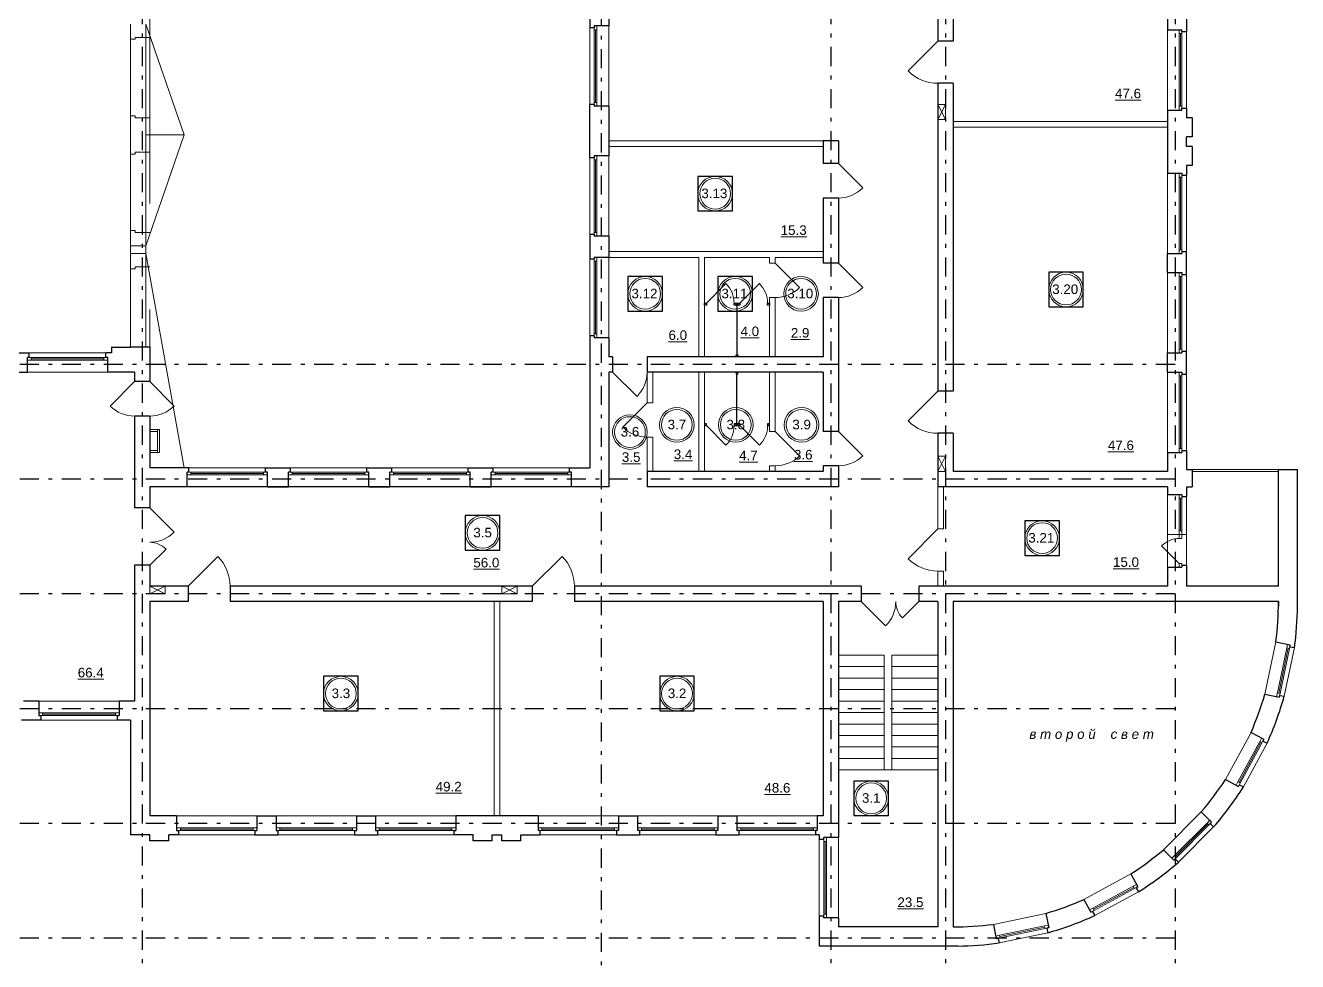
# Model space of a CAD drawing. Header units: metres. Extents: x -5 to 574, y -5 to 79.
# Drawn here: x 208.84 to 242.09, y 10.92 to 35.39 of the extents above; entities that cross this region are included whole.
import ezdxf
from ezdxf.enums import TextEntityAlignment as Align

# ---------------------------------------------------------------- set-up
doc = ezdxf.new("R2010")
doc.units = ezdxf.units.M
doc.header["$MEASUREMENT"] = 0
doc.linetypes.add('( Dashdot )', pattern=[1.001, 0.5, -0.25, 0.001, -0.25])
doc.linetypes.add('DGN Style 3', pattern=[9.681301, 6.915215, -2.766086])
doc.layers.add('YOLO_TABLE', color=1, linetype='Continuous')
doc.styles.add('Style-Arial', font='arial.ttf')
doc.styles.add('Style-Arial IF', font='ariali.ttf')

msp = doc.modelspace()

# ---------------------------------------------------------------- linework, layer by layer
at = {"color": 1, "linetype": '( Dashdot )'}
for p, q in [((211.89089163, 53.52774686), (211.89089163, 5.51586884)), ((223.89089163, 53.47108186), (223.89089163, 5.51586884)), ((229.89089163, 53.52774686), (229.89089163, 5.51586884)), ((232.89089163, 53.52774686), (232.89089163, 5.51586884)), ((238.89089163, 53.52774686), (238.89089163, 5.51586884)), ((238.89089163, 26.52774686), (199.74895633, 26.52774686)), ((238.89089163, 23.52774686), (199.74895633, 23.52774686)), ((238.89089163, 20.52774686), (199.74895633, 20.52774686)), ((238.89089163, 17.52774686), (199.74895633, 17.52774686)), ((238.89089163, 14.52774686), (199.74895633, 14.52774686)), ((238.89089163, 11.52774686), (199.74895633, 11.52774686))]:
    msp.add_line(p, q, dxfattribs=at)
at = {"color": 7, "linetype": 'DGN Style 3', "lineweight": 0}
for p, q in [((212.09089163, 47.32774686), (212.09089163, 26.97774686)), ((211.71089163, 35.02774686), (211.59089163, 35.02774686)), ((212.09089163, 35.07774686), (211.71089163, 35.07774686)), ((211.71089163, 35.07774686), (211.71089163, 35.02774686)), ((211.71089163, 33.02774686), (211.59089163, 33.02774686)), ((211.71089163, 33.02774686), (211.71089163, 32.97774686)), ((212.09089163, 32.97774686), (211.71089163, 32.97774686)), ((211.71089163, 32.02774686), (211.59089163, 32.02774686)), ((212.09089163, 32.07774686), (211.71089163, 32.07774686)), ((211.71089163, 32.07774686), (211.71089163, 32.02774686)), ((211.71089163, 30.02774686), (211.59089163, 30.02774686)), ((211.71089163, 30.02774686), (211.71089163, 29.97774686)), ((212.09089163, 29.97774686), (211.71089163, 29.97774686)), ((211.59089163, 29.42774686), (211.59089163, 29.62774686)), ((211.99089163, 29.42774686), (211.99089163, 29.62774686)), ((211.71089163, 29.02774686), (211.59089163, 29.02774686)), ((212.09089163, 29.07774686), (211.71089163, 29.07774686)), ((211.71089163, 29.07774686), (211.71089163, 29.02774686))]:
    msp.add_line(p, q, dxfattribs=at)
at = {"color": 7, "linetype": 'Continuous', "lineweight": 30}
for p, q in [((232.69089163, 42.82774686), (232.69089163, 34.97774686)), ((233.09089163, 42.82774686), (233.09089163, 34.97774686)), ((223.59089163, 35.97774686), (223.59089163, 35.32774686)), ((224.09089163, 35.92774686), (224.09089163, 35.37774686)), ((238.69089163, 35.77774686), (238.69089163, 35.27774686)), ((239.19089163, 35.82774686), (239.19089163, 35.22774686)), ((223.71089163, 35.32774686), (223.59089163, 35.32774686)), ((224.09089163, 35.37774686), (223.71089163, 35.37774686)), ((223.71089163, 35.37774686), (223.71089163, 35.32774686)), ((238.69089163, 35.27774686), (239.07089163, 35.27774686)), ((239.07089163, 35.22774686), (239.07089163, 35.27774686)), ((233.09089163, 34.97774686), (232.69089163, 34.97774686)), ((239.07089163, 35.22774686), (239.19089163, 35.22774686)), ((232.69089163, 33.87774686), (232.69089163, 25.82774686)), ((233.09089163, 33.87774686), (232.69089163, 33.87774686)), ((233.09089163, 33.87774686), (233.09089163, 25.82774686)), ((223.71089163, 33.32774686), (223.59089163, 33.32774686)), ((223.59089163, 31.92774686), (223.59089163, 33.32774686)), ((223.71089163, 33.32774686), (223.71089163, 33.27774686)), ((224.09089163, 33.27774686), (223.71089163, 33.27774686)), ((224.09089163, 33.27774686), (224.09089163, 31.97774686)), ((238.69089163, 33.17774686), (239.07089163, 33.17774686)), ((238.69089163, 33.17774686), (238.69089163, 31.52774686)), ((239.07089163, 33.22774686), (239.19089163, 33.22774686)), ((239.07089163, 33.17774686), (239.07089163, 33.22774686)), ((239.19089163, 33.22774686), (239.19089163, 32.97774686)), ((239.34089163, 32.97774686), (239.19089163, 32.97774686)), ((239.34089163, 32.97774686), (239.34089163, 32.47774686)), ((230.09089163, 32.37774686), (229.69089163, 32.37774686)), ((229.69089163, 32.37774686), (229.69089163, 31.77774686)), ((230.09089163, 32.37774686), (230.09089163, 31.77774686)), ((239.34089163, 32.47774686), (239.19089163, 32.47774686)), ((239.19089163, 32.22774686), (239.19089163, 32.47774686)), ((223.71089163, 31.92774686), (223.59089163, 31.92774686)), ((224.09089163, 31.97774686), (223.71089163, 31.97774686)), ((223.71089163, 31.97774686), (223.71089163, 31.92774686)), ((239.34089163, 32.22774686), (239.19089163, 32.22774686)), ((239.34089163, 32.22774686), (239.34089163, 31.72774686)), ((230.09089163, 31.77774686), (229.69089163, 31.77774686)), ((239.34089163, 31.72774686), (239.19089163, 31.72774686)), ((239.19089163, 31.72774686), (239.19089163, 31.47774686)), ((238.69089163, 31.52774686), (239.07089163, 31.52774686)), ((239.07089163, 31.52774686), (239.07089163, 31.47774686)), ((239.07089163, 31.47774686), (239.19089163, 31.47774686)), ((230.09089163, 30.87774686), (229.69089163, 30.87774686)), ((229.69089163, 30.87774686), (229.69089163, 29.17774686)), ((230.09089163, 30.87774686), (230.09089163, 29.17774686)), ((223.71089163, 29.92774686), (223.59089163, 29.92774686)), ((223.59089163, 29.92774686), (223.59089163, 29.27774686)), ((223.71089163, 29.92774686), (223.71089163, 29.87774686)), ((224.09089163, 29.87774686), (223.71089163, 29.87774686)), ((224.09089163, 29.87774686), (224.09089163, 29.32774686)), ((223.71089163, 29.27774686), (223.59089163, 29.27774686)), ((224.09089163, 29.32774686), (223.71089163, 29.32774686)), ((223.71089163, 29.32774686), (223.71089163, 29.27774686)), ((238.69089163, 29.42774686), (239.07089163, 29.42774686)), ((238.69089163, 28.92774686), (238.69089163, 29.42774686)), ((239.07089163, 29.47774686), (239.19089163, 29.47774686)), ((239.07089163, 29.47774686), (239.07089163, 29.42774686)), ((239.19089163, 28.87774686), (239.19089163, 29.47774686)), ((230.09089163, 29.17774686), (229.69089163, 29.17774686)), ((238.69089163, 28.92774686), (239.07089163, 28.92774686)), ((239.07089163, 28.92774686), (239.07089163, 28.87774686)), ((239.07089163, 28.87774686), (239.19089163, 28.87774686)), ((230.09089163, 28.27774686), (229.69089163, 28.27774686)), ((229.69089163, 28.27774686), (229.69089163, 26.72774686)), ((230.09089163, 28.27774686), (230.09089163, 24.77774686)), ((223.59089163, 27.27774686), (223.59089163, 23.82774686)), ((223.71089163, 27.27774686), (223.59089163, 27.27774686)), ((223.71089163, 27.27774686), (223.71089163, 27.22774686)), ((211.09089163, 26.97774686), (211.59089163, 26.97774686)), ((211.09089163, 26.97774686), (211.09089163, 26.82774686)), ((212.09089163, 26.97774686), (211.59089163, 26.97774686)), ((212.09089163, 26.97774686), (212.09089163, 26.07774686)), ((224.09089163, 27.22774686), (223.71089163, 27.22774686)), ((224.09089163, 27.22774686), (224.09089163, 26.72774686)), ((208.29089163, 26.82774686), (208.94089163, 26.82774686)), ((208.89089163, 26.32774686), (208.89089163, 26.70774686)), ((208.94089163, 26.70774686), (208.89089163, 26.70774686)), ((208.94089163, 26.70774686), (208.94089163, 26.82774686)), ((211.09089163, 26.82774686), (210.94089163, 26.82774686)), ((210.94089163, 26.70774686), (210.94089163, 26.82774686)), ((210.99089163, 26.70774686), (210.94089163, 26.70774686)), ((210.99089163, 26.32774686), (210.99089163, 26.70774686)), ((224.19089163, 26.72774686), (224.09089163, 26.72774686)), ((224.19089163, 26.72774686), (224.19089163, 26.32774686)), ((229.69089163, 26.72774686), (225.09089163, 26.72774686)), ((225.09089163, 26.72774686), (225.09089163, 26.32774686)), ((238.69089163, 26.82774686), (239.07089163, 26.82774686)), ((238.69089163, 26.32774686), (238.69089163, 26.82774686)), ((239.07089163, 26.87774686), (239.19089163, 26.87774686)), ((239.07089163, 26.87774686), (239.07089163, 26.82774686)), ((239.19089163, 26.27774686), (239.19089163, 26.87774686)), ((208.34089163, 26.32774686), (208.89089163, 26.32774686)), ((211.69089163, 26.32774686), (210.99089163, 26.32774686)), ((211.69089163, 26.32774686), (211.69089163, 26.07774686)), ((224.09089163, 26.32774686), (224.09089163, 23.32774686)), ((224.19089163, 26.32774686), (224.09089163, 26.32774686)), ((229.69089163, 26.32774686), (225.09089163, 26.32774686)), ((229.69089163, 26.32774686), (229.69089163, 24.77774686)), ((238.69089163, 26.32774686), (239.07089163, 26.32774686)), ((239.07089163, 26.32774686), (239.07089163, 26.27774686)), ((239.07089163, 26.27774686), (239.19089163, 26.27774686)), ((212.09089163, 26.07774686), (211.69089163, 26.07774686)), ((233.09089163, 25.82774686), (232.69089163, 25.82774686)), ((212.09089163, 25.17774686), (211.69089163, 25.17774686)), ((211.69089163, 25.17774686), (211.69089163, 22.77774686)), ((212.09089163, 25.17774686), (212.09089163, 23.82774686)), ((230.09089163, 24.77774686), (229.69089163, 24.77774686)), ((233.09089163, 24.72774686), (232.69089163, 24.72774686)), ((232.69089163, 24.72774686), (232.69089163, 23.32774686)), ((233.09089163, 24.72774686), (233.09089163, 23.72774686)), ((239.07089163, 24.27774686), (239.19089163, 24.27774686)), ((239.07089163, 24.27774686), (239.07089163, 24.22774686)), ((239.19089163, 24.27774686), (239.19089163, 23.77774686)), ((238.69089163, 24.22774686), (238.69089163, 23.72774686)), ((238.69089163, 24.22774686), (239.07089163, 24.22774686)), ((213.11589163, 23.82774686), (212.09089163, 23.82774686)), ((213.06589163, 23.32774686), (213.06589163, 23.70774686)), ((213.11589163, 23.70774686), (213.06589163, 23.70774686)), ((213.11589163, 23.70774686), (213.11589163, 23.82774686)), ((215.11589163, 23.70774686), (215.11589163, 23.82774686)), ((215.11589163, 23.82774686), (215.76589163, 23.82774686)), ((215.16589163, 23.70774686), (215.11589163, 23.70774686)), ((215.16589163, 23.32774686), (215.16589163, 23.70774686)), ((215.71589163, 23.32774686), (215.71589163, 23.70774686)), ((215.76589163, 23.70774686), (215.71589163, 23.70774686)), ((215.76589163, 23.70774686), (215.76589163, 23.82774686)), ((217.76589163, 23.70774686), (217.76589163, 23.82774686)), ((217.76589163, 23.82774686), (218.41589163, 23.82774686)), ((217.81589163, 23.70774686), (217.76589163, 23.70774686)), ((217.81589163, 23.32774686), (217.81589163, 23.70774686)), ((218.36589163, 23.32774686), (218.36589163, 23.70774686)), ((218.41589163, 23.70774686), (218.36589163, 23.70774686)), ((218.41589163, 23.70774686), (218.41589163, 23.82774686)), ((220.41589163, 23.70774686), (220.41589163, 23.82774686)), ((220.41589163, 23.82774686), (221.06589163, 23.82774686)), ((220.46589163, 23.70774686), (220.41589163, 23.70774686)), ((220.46589163, 23.32774686), (220.46589163, 23.70774686)), ((221.01589163, 23.32774686), (221.01589163, 23.70774686)), ((221.06589163, 23.70774686), (221.01589163, 23.70774686)), ((221.06589163, 23.70774686), (221.06589163, 23.82774686)), ((223.06589163, 23.70774686), (223.06589163, 23.82774686)), ((223.06589163, 23.82774686), (223.59089163, 23.82774686)), ((223.11589163, 23.70774686), (223.06589163, 23.70774686)), ((223.11589163, 23.32774686), (223.11589163, 23.70774686)), ((229.69089163, 23.72774686), (225.09089163, 23.72774686)), ((225.09089163, 23.72774686), (225.09089163, 23.32774686)), ((230.09089163, 23.87774686), (229.69089163, 23.87774686)), ((229.69089163, 23.87774686), (229.69089163, 23.72774686)), ((230.09089163, 23.87774686), (230.09089163, 23.32774686)), ((238.69089163, 23.72774686), (233.09089163, 23.72774686)), ((239.19089163, 23.77774686), (239.34089163, 23.77774686)), ((239.34089163, 23.77774686), (239.34089163, 23.32774686)), ((241.59424595, 23.77774686), (242.09424595, 23.77774686)), ((241.59424595, 20.72774686), (241.59424595, 23.77774686)), ((242.09424595, 20.20274686), (242.09424595, 23.77774686)), ((224.09089163, 23.32774686), (212.09089163, 23.32774686)), ((212.09089163, 23.32774686), (212.09089163, 22.77774686)), ((215.16589163, 23.32774686), (215.71589163, 23.32774686)), ((217.81589163, 23.32774686), (218.36589163, 23.32774686)), ((220.46589163, 23.32774686), (221.01589163, 23.32774686)), ((230.09089163, 23.32774686), (225.09089163, 23.32774686)), ((238.69089163, 23.32774686), (232.69089163, 23.32774686)), ((238.69089163, 23.32774686), (238.69089163, 23.12774686)), ((239.19089163, 23.32774686), (239.19089163, 23.07774686)), ((239.19089163, 23.32774686), (239.34089163, 23.32774686)), ((238.69089163, 23.12774686), (239.07089163, 23.12774686)), ((239.07089163, 23.12774686), (239.07089163, 23.07774686)), ((239.07089163, 23.07774686), (239.19089163, 23.07774686)), ((212.09089163, 22.77774686), (211.69089163, 22.77774686)), ((212.09089163, 21.27774686), (211.69089163, 21.27774686)), ((211.69089163, 21.27774686), (211.69089163, 17.72774686)), ((212.09089163, 21.27774686), (212.09089163, 20.72774686)), ((238.69089163, 21.22774686), (238.69089163, 20.72774686)), ((238.69089163, 21.22774686), (239.07089163, 21.22774686)), ((239.07089163, 21.27774686), (239.19089163, 21.27774686)), ((239.07089163, 21.27774686), (239.07089163, 21.22774686)), ((239.19089163, 21.27774686), (239.19089163, 20.72774686)), ((213.09089163, 20.72774686), (212.09089163, 20.72774686)), ((213.09089163, 20.72774686), (213.09089163, 20.32774686)), ((214.19089163, 20.72774686), (214.19089163, 20.32774686)), ((222.09089163, 20.72774686), (214.19089163, 20.72774686)), ((222.09089163, 20.72774686), (222.09089163, 20.32774686)), ((223.19089163, 20.72774686), (223.19089163, 20.32774686)), ((230.69089163, 20.72774686), (223.19089163, 20.72774686)), ((230.69089163, 20.72774686), (230.69089163, 20.32774686)), ((232.19089163, 20.72774686), (232.19089163, 20.32774686)), ((238.69089163, 20.72774686), (232.19089163, 20.72774686)), ((241.59424595, 20.72774686), (239.19089163, 20.72774686)), ((212.09089163, 20.32774686), (212.09089163, 14.72774686)), ((213.09089163, 20.32774686), (212.09089163, 20.32774686)), ((222.09089163, 20.32774686), (214.19089163, 20.32774686)), ((229.69089163, 20.32774686), (223.19089163, 20.32774686)), ((229.69089163, 20.32774686), (229.69089163, 14.72774686)), ((230.09089163, 20.32774686), (230.09089163, 14.15774686)), ((230.69089163, 20.32774686), (230.09089163, 20.32774686)), ((232.69089163, 20.32774686), (232.19089163, 20.32774686)), ((232.69089163, 20.32774686), (232.69089163, 11.82439254)), ((233.09089163, 20.32774686), (233.09089163, 11.82439254)), ((241.59511364, 20.32774686), (233.09089163, 20.32774686)), ((241.59424595, 20.32774686), (241.59429413, 20.20968805)), ((241.52991839, 19.27673813), (241.90307202, 19.1986421)), ((241.8965587, 19.14892196), (242.01432536, 19.12427498)), ((209.19089163, 17.72774686), (208.79089163, 17.72774686)), ((209.19089163, 17.72774686), (209.19089163, 17.34774686)), ((211.69089163, 17.72774686), (211.29089163, 17.72774686)), ((211.29089163, 17.72774686), (211.29089163, 17.34774686)), ((241.24313069, 17.90642692), (241.61628432, 17.82833088)), ((241.63025584, 17.87649012), (241.74802249, 17.85184314)), ((209.19089163, 17.34774686), (209.24089163, 17.34774686)), ((209.24089163, 17.34774686), (209.24089163, 17.22774686)), ((211.24089163, 17.34774686), (211.24089163, 17.22774686)), ((211.24089163, 17.34774686), (211.29089163, 17.34774686)), ((209.24089163, 17.22774686), (208.74089163, 17.22774686)), ((211.59089163, 17.22774686), (211.24089163, 17.22774686)), ((211.59089163, 17.22774686), (211.59089163, 14.22774686)), ((240.87794051, 16.90960969), (241.21323093, 16.72816285)), ((241.19278461, 16.6823757), (241.2986017, 16.62511138)), ((240.21162342, 15.67834143), (240.54691383, 15.49689459)), ((240.57406159, 15.53905517), (240.67987868, 15.48179085)), ((212.79089163, 14.72774686), (212.09089163, 14.72774686)), ((212.79089163, 14.72774686), (212.79089163, 14.34774686)), ((214.89089163, 14.72774686), (214.89089163, 14.34774686)), ((214.89089163, 14.72774686), (215.39089163, 14.72774686)), ((215.39089163, 14.72774686), (215.39089163, 14.34774686)), ((217.49089163, 14.72774686), (217.49089163, 14.34774686)), ((217.49089163, 14.72774686), (217.99089163, 14.72774686)), ((217.99089163, 14.72774686), (217.99089163, 14.34774686)), ((220.09089163, 14.72774686), (220.09089163, 14.34774686)), ((222.24089163, 14.72774686), (220.09089163, 14.72774686)), ((222.24089163, 14.72774686), (222.24089163, 14.34774686)), ((224.34089163, 14.72774686), (224.34089163, 14.34774686)), ((224.34089163, 14.72774686), (224.84089163, 14.72774686)), ((224.84089163, 14.72774686), (224.84089163, 14.34774686)), ((226.94089163, 14.72774686), (226.94089163, 14.34774686)), ((226.94089163, 14.72774686), (227.44089163, 14.72774686)), ((227.44089163, 14.72774686), (227.44089163, 14.34774686)), ((229.69089163, 14.72774686), (229.54089163, 14.72774686)), ((229.54089163, 14.72774686), (229.54089163, 14.34774686)), ((239.57885361, 14.82973437), (239.84842978, 14.5601582)), ((212.79089163, 14.34774686), (212.84089163, 14.34774686)), ((212.84089163, 14.34774686), (212.84089163, 14.22774686)), ((214.84089163, 14.34774686), (214.84089163, 14.22774686)), ((214.84089163, 14.34774686), (214.89089163, 14.34774686)), ((215.39089163, 14.34774686), (215.44089163, 14.34774686)), ((215.44089163, 14.34774686), (215.44089163, 14.22774686)), ((217.44089163, 14.34774686), (217.44089163, 14.22774686)), ((217.44089163, 14.34774686), (217.49089163, 14.34774686)), ((217.99089163, 14.34774686), (218.04089163, 14.34774686)), ((218.04089163, 14.34774686), (218.04089163, 14.22774686)), ((220.04089163, 14.34774686), (220.04089163, 14.22774686)), ((220.04089163, 14.34774686), (220.09089163, 14.34774686)), ((222.29089163, 14.34774686), (222.24089163, 14.34774686)), ((222.29089163, 14.34774686), (222.29089163, 14.22774686)), ((224.29089163, 14.34774686), (224.29089163, 14.22774686)), ((224.34089163, 14.34774686), (224.29089163, 14.34774686)), ((224.89089163, 14.34774686), (224.84089163, 14.34774686)), ((224.89089163, 14.34774686), (224.89089163, 14.22774686)), ((226.89089163, 14.34774686), (226.89089163, 14.22774686)), ((226.94089163, 14.34774686), (226.89089163, 14.34774686)), ((227.49089163, 14.34774686), (227.44089163, 14.34774686)), ((227.49089163, 14.34774686), (227.49089163, 14.22774686)), ((229.49089163, 14.34774686), (229.49089163, 14.22774686)), ((229.54089163, 14.34774686), (229.49089163, 14.34774686)), ((239.81576844, 14.52210886), (239.90084623, 14.43703108)), ((212.09089163, 14.22774686), (211.59089163, 14.22774686)), ((212.09089163, 14.07774686), (212.09089163, 14.22774686)), ((212.59089163, 14.07774686), (212.09089163, 14.07774686)), ((212.59089163, 14.07774686), (212.59089163, 14.22774686)), ((212.84089163, 14.22774686), (212.59089163, 14.22774686)), ((214.84089163, 14.22774686), (215.44089163, 14.22774686)), ((217.44089163, 14.22774686), (218.04089163, 14.22774686)), ((220.54089163, 14.22774686), (220.04089163, 14.22774686)), ((220.54089163, 14.07774686), (220.54089163, 14.22774686)), ((221.04089163, 14.07774686), (220.54089163, 14.07774686)), ((221.04089163, 14.07774686), (221.04089163, 14.22774686)), ((221.04089163, 14.22774686), (221.29089163, 14.22774686)), ((221.29089163, 14.07774686), (221.29089163, 14.22774686)), ((221.79089163, 14.07774686), (221.29089163, 14.07774686)), ((221.79089163, 14.07774686), (221.79089163, 14.22774686)), ((221.79089163, 14.22774686), (222.29089163, 14.22774686)), ((224.29089163, 14.22774686), (224.89089163, 14.22774686)), ((226.89089163, 14.22774686), (227.49089163, 14.22774686)), ((229.59089163, 14.22774686), (229.49089163, 14.22774686)), ((229.59089163, 14.22774686), (229.59089163, 14.10774686)), ((229.71089163, 14.10774686), (229.59089163, 14.10774686)), ((230.09089163, 14.15774686), (229.71089163, 14.15774686)), ((229.71089163, 14.10774686), (229.71089163, 14.15774686)), ((238.58890412, 13.83978488), (238.85848029, 13.57020871)), ((238.89652963, 13.60287005), (238.98160741, 13.51779226)), ((229.71089163, 12.10774686), (229.59089163, 12.10774686)), ((229.59089163, 12.10774686), (229.59089163, 11.32439254)), ((229.71089163, 12.05774686), (229.71089163, 12.10774686)), ((230.09089163, 12.05774686), (229.71089163, 12.05774686)), ((230.09089163, 12.05774686), (230.09089163, 11.82439254)), ((232.69089163, 11.82439254), (230.09089163, 11.82439254)), ((233.21589163, 11.32439254), (229.59089163, 11.32439254))]:
    msp.add_line(p, q, dxfattribs=at)
at = {"color": 7, "linetype": 'Continuous', "lineweight": 13}
for p, q in [((211.59089163, 35.42774686), (211.59089163, 29.62774686)), ((211.99089163, 35.42774686), (211.99089163, 29.62774686)), ((232.69089163, 32.92774686), (232.89089163, 33.32774686)), ((232.69089163, 33.32774686), (232.89089163, 32.92774686)), ((238.69089163, 32.87774686), (233.09089163, 32.87774686)), ((238.69089163, 32.72774686), (233.09089163, 32.72774686)), ((211.99089163, 32.52774686), (212.99089163, 32.52774686)), ((229.69089163, 32.37774686), (224.09089163, 32.37774686)), ((229.69089163, 32.22774686), (224.09089163, 32.22774686)), ((230.09089163, 31.77774686), (230.72728773, 31.14135076)), ((211.59089163, 29.62774686), (211.99089163, 29.62774686)), ((211.59089163, 29.42774686), (211.99089163, 29.42774686)), ((211.59089163, 29.42774686), (211.59089163, 26.97774686)), ((211.99089163, 29.42774686), (211.99089163, 26.97774686)), ((212.99089163, 23.82774686), (211.99089163, 29.42774686)), ((229.69089163, 29.47774686), (224.09089163, 29.47774686)), ((226.44089163, 29.32774686), (224.09089163, 29.32774686)), ((226.44089163, 29.32774686), (226.44089163, 26.72774686)), ((226.59089163, 29.32774686), (226.59089163, 26.72774686)), ((228.29089163, 29.32774686), (226.59089163, 29.32774686)), ((228.29089163, 29.32774686), (228.29089163, 29.17774686)), ((229.69089163, 29.32774686), (228.44089163, 29.32774686)), ((228.44089163, 29.32774686), (228.44089163, 29.17774686)), ((228.44089163, 29.17774686), (228.29089163, 29.17774686)), ((228.44089163, 29.17774686), (229.07728773, 28.54135076)), ((230.09089163, 29.17774686), (230.72728773, 28.54135076)), ((228.29089163, 28.27774686), (228.29089163, 26.72774686)), ((228.44089163, 28.27774686), (228.29089163, 28.27774686)), ((228.44089163, 28.27774686), (228.44089163, 26.72774686)), ((224.19089163, 26.32774686), (224.82728773, 25.69135076)), ((225.09089163, 26.32774686), (225.09089163, 25.52774686)), ((225.24089163, 26.32774686), (225.24089163, 25.52774686)), ((226.44089163, 26.32774686), (226.44089163, 23.72774686)), ((226.59089163, 26.32774686), (226.59089163, 23.72774686)), ((228.29089163, 26.32774686), (228.29089163, 24.77774686)), ((228.44089163, 26.32774686), (228.44089163, 24.77774686)), ((211.69089163, 26.07774686), (211.05449553, 25.44135076)), ((212.09089163, 26.07774686), (212.72728773, 25.44135076)), ((225.09089163, 25.52774686), (224.45449553, 24.89135076)), ((225.24089163, 25.52774686), (225.09089163, 25.52774686)), ((225.24089163, 24.62774686), (225.09089163, 24.62774686)), ((225.09089163, 24.62774686), (225.09089163, 23.72774686)), ((225.24089163, 24.62774686), (225.24089163, 23.72774686)), ((228.44089163, 24.77774686), (228.29089163, 24.77774686)), ((228.44089163, 24.77774686), (229.07728773, 24.14135076)), ((230.09089163, 24.77774686), (230.72728773, 24.14135076)), ((232.69089163, 23.72774686), (232.89089163, 24.12774686)), ((232.69089163, 24.12774686), (232.89089163, 23.72774686)), ((228.29089163, 23.87774686), (228.29089163, 23.72774686)), ((228.44089163, 23.87774686), (228.29089163, 23.87774686)), ((228.44089163, 23.87774686), (228.44089163, 23.72774686)), ((232.69089163, 23.32774686), (232.69089163, 22.22774686)), ((232.84089163, 23.32774686), (232.84089163, 22.22774686)), ((212.09089163, 22.77774686), (212.72728773, 22.14135076)), ((232.84089163, 22.22774686), (232.69089163, 22.22774686)), ((212.09089163, 21.27774686), (212.5151557, 21.70201093)), ((239.00089163, 21.32774686), (238.54127222, 21.78736627)), ((213.09089163, 20.72774686), (213.86870909, 21.50556432)), ((222.09089163, 20.72774686), (222.86870909, 21.50556432)), ((232.84089163, 21.12774686), (232.69089163, 21.12774686)), ((232.69089163, 21.12774686), (232.69089163, 20.72774686)), ((232.84089163, 21.12774686), (232.84089163, 20.72774686)), ((212.09089163, 20.72774686), (212.49089163, 20.52774686)), ((212.49089163, 20.72774686), (212.09089163, 20.52774686)), ((221.29089163, 20.72774686), (221.69089163, 20.52774686)), ((221.69089163, 20.72774686), (221.29089163, 20.52774686)), ((221.09089163, 20.32774686), (221.09089163, 14.72774686)), ((221.24089163, 20.32774686), (221.24089163, 14.72774686)), ((231.29089163, 18.92774686), (230.09089163, 18.92774686)), ((231.29089163, 18.92774686), (231.29089163, 15.92774686)), ((231.49089163, 18.92774686), (231.49089163, 15.92774686)), ((232.69089163, 18.92774686), (231.49089163, 18.92774686)), ((232.69089163, 15.92774686), (230.09089163, 15.92774686))]:
    msp.add_line(p, q, dxfattribs=at)
at = {"color": 7, "linetype": 'Continuous', "lineweight": 0}
for p, q in [((223.59089163, 35.32774686), (223.59089163, 33.32774686)), ((223.74589163, 35.27774686), (223.74589163, 33.37774686)), ((224.09089163, 35.37774686), (224.09089163, 33.27774686)), ((238.69089163, 33.17774686), (238.69089163, 35.27774686)), ((239.03589163, 33.27774686), (239.03589163, 35.17774686)), ((239.19089163, 33.22774686), (239.19089163, 35.22774686)), ((223.59089163, 31.92774686), (223.59089163, 29.92774686)), ((224.09089163, 31.97774686), (224.09089163, 29.87774686)), ((223.74589163, 31.87774686), (223.74589163, 29.97774686)), ((238.69089163, 31.52774686), (238.69089163, 29.42774686)), ((239.03589163, 31.42774686), (239.03589163, 29.52774686)), ((239.19089163, 31.47774686), (239.19089163, 29.47774686)), ((223.59089163, 29.27774686), (223.59089163, 27.27774686)), ((224.09089163, 29.32774686), (224.09089163, 27.22774686)), ((223.74589163, 29.22774686), (223.74589163, 27.32774686)), ((238.69089163, 28.92774686), (238.69089163, 26.82774686)), ((239.03589163, 28.82774686), (239.03589163, 26.92774686)), ((239.19089163, 28.87774686), (239.19089163, 26.87774686)), ((210.94089163, 26.82774686), (208.94089163, 26.82774686)), ((210.89089163, 26.67274686), (208.99089163, 26.67274686)), ((210.99089163, 26.32774686), (208.89089163, 26.32774686)), ((238.69089163, 26.32774686), (238.69089163, 24.22774686)), ((239.19089163, 26.27774686), (239.19089163, 24.27774686)), ((239.03589163, 26.22774686), (239.03589163, 24.32774686)), ((215.11589163, 23.82774686), (213.11589163, 23.82774686)), ((215.06589163, 23.67274686), (213.16589163, 23.67274686)), ((217.76589163, 23.82774686), (215.76589163, 23.82774686)), ((217.71589163, 23.67274686), (215.81589163, 23.67274686)), ((220.41589163, 23.82774686), (218.41589163, 23.82774686)), ((220.36589163, 23.67274686), (218.46589163, 23.67274686)), ((223.06589163, 23.82774686), (221.06589163, 23.82774686)), ((223.01589163, 23.67274686), (221.11589163, 23.67274686)), ((215.16589163, 23.32774686), (213.06589163, 23.32774686)), ((217.81589163, 23.32774686), (215.71589163, 23.32774686)), ((220.46589163, 23.32774686), (218.36589163, 23.32774686)), ((223.11589163, 23.32774686), (221.01589163, 23.32774686)), ((239.03589163, 23.02774686), (239.03589163, 22.17774686)), ((238.69089163, 22.07774686), (238.69089163, 21.22774686)), ((239.19089163, 22.07774686), (239.19089163, 21.27774686)), ((241.24313069, 17.90642692), (241.52991839, 19.27673813)), ((241.60251138, 17.93337995), (241.8483294, 19.10793242)), ((242.01432536, 19.12427498), (241.74802249, 17.85184314)), ((231.29089163, 18.62774686), (230.09089163, 18.62774686)), ((232.69089163, 18.62774686), (231.49089163, 18.62774686)), ((231.29089163, 18.32774686), (230.09089163, 18.32774686)), ((232.69089163, 18.32774686), (231.49089163, 18.32774686)), ((231.29089163, 18.02774686), (230.09089163, 18.02774686)), ((232.69089163, 18.02774686), (231.49089163, 18.02774686)), ((209.19089163, 17.72774686), (211.29089163, 17.72774686)), ((231.29089163, 17.72774686), (230.09089163, 17.72774686)), ((232.69089163, 17.72774686), (231.49089163, 17.72774686)), ((209.29089163, 17.38274686), (211.19089163, 17.38274686)), ((231.29089163, 17.42774686), (230.09089163, 17.42774686)), ((232.69089163, 17.42774686), (231.49089163, 17.42774686)), ((209.24089163, 17.22774686), (211.24089163, 17.22774686)), ((231.29089163, 17.12774686), (230.09089163, 17.12774686)), ((232.69089163, 17.12774686), (231.49089163, 17.12774686)), ((231.29089163, 16.82774686), (230.09089163, 16.82774686)), ((232.69089163, 16.82774686), (231.49089163, 16.82774686)), ((240.21162342, 15.67834143), (240.87794051, 16.90960969)), ((240.5637262, 15.60150025), (241.13485514, 16.65687304)), ((231.29089163, 16.52774686), (230.09089163, 16.52774686)), ((232.69089163, 16.52774686), (231.49089163, 16.52774686)), ((241.2986017, 16.62511138), (240.67987868, 15.48179085)), ((231.29089163, 16.22774686), (230.09089163, 16.22774686)), ((232.69089163, 16.22774686), (231.49089163, 16.22774686)), ((212.79089163, 14.72774686), (214.89089163, 14.72774686)), ((215.39089163, 14.72774686), (217.49089163, 14.72774686)), ((217.99089163, 14.72774686), (220.09089163, 14.72774686)), ((224.34089163, 14.72774686), (222.24089163, 14.72774686)), ((226.94089163, 14.72774686), (224.84089163, 14.72774686)), ((229.54089163, 14.72774686), (227.44089163, 14.72774686)), ((238.58890412, 13.83978488), (239.57885361, 14.82973437)), ((212.89089163, 14.38274686), (214.79089163, 14.38274686)), ((215.49089163, 14.38274686), (217.39089163, 14.38274686)), ((218.09089163, 14.38274686), (219.99089163, 14.38274686)), ((224.24089163, 14.38274686), (222.34089163, 14.38274686)), ((226.84089163, 14.38274686), (224.94089163, 14.38274686)), ((229.44089163, 14.38274686), (227.54089163, 14.38274686)), ((238.90444223, 13.66566813), (239.75297036, 14.51419626)), ((239.90084623, 14.43703108), (238.98160741, 13.51779226)), ((212.84089163, 14.22774686), (214.84089163, 14.22774686)), ((215.44089163, 14.22774686), (217.44089163, 14.22774686)), ((218.04089163, 14.22774686), (220.04089163, 14.22774686)), ((224.29089163, 14.22774686), (222.29089163, 14.22774686)), ((226.89089163, 14.22774686), (224.89089163, 14.22774686)), ((229.49089163, 14.22774686), (227.49089163, 14.22774686)), ((229.59089163, 12.10774686), (229.59089163, 14.10774686)), ((229.74589163, 12.15774686), (229.74589163, 14.05774686)), ((230.09089163, 12.05774686), (230.09089163, 14.15774686))]:
    msp.add_line(p, q, dxfattribs=at)
at = {"color": 7, "linetype": 'Continuous', "lineweight": 13, "extrusion": (0, 0, -1)}
for p, q in [((232.69089163, 34.97774686), (231.91307417, 34.1999294)), ((232.69089163, 25.82774686), (231.91307417, 25.0499294)), ((232.69089163, 22.22774686), (231.91307417, 21.4499294)), ((230.69089163, 20.32774686), (231.32728773, 19.69135076)), ((232.19089163, 20.32774686), (231.76662756, 19.90348279))]:
    msp.add_line(p, q, dxfattribs=at)
at = {"color": 252, "linetype": 'Continuous', "lineweight": 13}
for p, q in [((227.15354405, 28.64039928), (226.64089163, 28.12774686)), ((228.02854405, 28.64039928), (227.51589163, 28.12774686)), ((227.15354405, 24.41509444), (226.64089163, 24.92774686)), ((228.02854405, 24.41509444), (227.51589163, 24.92774686))]:
    msp.add_line(p, q, dxfattribs=at)
at = {"color": 252, "linetype": 'Continuous', "lineweight": 30}
for p, q in [((227.44089163, 28.07774686), (227.44089163, 26.77774686)), ((227.44089163, 24.97774686), (227.44089163, 26.27774686))]:
    msp.add_line(p, q, dxfattribs=at)
at = {"color": 7, "linetype": 'Continuous', "lineweight": 0, "extrusion": (0, 0, -1)}
for p, q in [((237.74029706, 13.20701507), (236.5090288, 12.54069798)), ((237.81713824, 12.85491229), (236.76176545, 12.28378335)), ((236.79352711, 12.12003679), (237.93684764, 12.73875981)), ((235.51221157, 12.1755078), (234.14190036, 11.8887201)), ((234.29436351, 11.40431313), (235.56679535, 11.670616)), ((235.48525854, 11.81612711), (234.31070607, 11.57030909))]:
    msp.add_line(p, q, dxfattribs=at)
at = {"color": 7, "linetype": 'Continuous', "lineweight": 30, "extrusion": (0, 0, -1)}
for p, q in [((237.74029706, 13.20701507), (237.9217439, 12.87172466)), ((237.87958332, 12.8445769), (237.93684764, 12.73875981)), ((236.5090288, 12.54069798), (236.69047564, 12.20540756)), ((235.51221157, 12.1755078), (235.59030761, 11.80235417)), ((236.73626279, 12.22585388), (236.79352711, 12.12003679)), ((234.14190036, 11.8887201), (234.21999639, 11.51556647)), ((235.54214837, 11.78838265), (235.56679535, 11.670616)), ((234.26971653, 11.52207979), (234.29436351, 11.40431313))]:
    msp.add_line(p, q, dxfattribs=at)
at = {"color": 7, "linetype": 'Continuous', "lineweight": 13, "flags": 128}
msp.add_lwpolyline([(211.99089163, 29.62774686), (212.99089163, 32.52774686), (211.99089163, 35.42774686)], dxfattribs=at)
for points in [[(223.78089163, 35.37774686), (223.78089163, 35.27774686), (223.71089163, 35.27774686), (223.71089163, 35.37774686), (223.78089163, 35.37774686)], [(239.00089163, 35.17774686), (239.00089163, 35.27774686), (239.07089163, 35.27774686), (239.07089163, 35.17774686), (239.00089163, 35.17774686)], [(223.78089163, 33.37774686), (223.78089163, 33.27774686), (223.71089163, 33.27774686), (223.71089163, 33.37774686), (223.78089163, 33.37774686)], [(232.69089163, 32.92774686), (232.89089163, 32.92774686), (232.89089163, 33.32774686), (232.69089163, 33.32774686), (232.69089163, 32.92774686)], [(239.00089163, 33.17774686), (239.00089163, 33.27774686), (239.07089163, 33.27774686), (239.07089163, 33.17774686), (239.00089163, 33.17774686)], [(223.78089163, 31.97774686), (223.78089163, 31.87774686), (223.71089163, 31.87774686), (223.71089163, 31.97774686), (223.78089163, 31.97774686)], [(239.00089163, 31.52774686), (239.00089163, 31.42774686), (239.07089163, 31.42774686), (239.07089163, 31.52774686), (239.00089163, 31.52774686)], [(223.78089163, 29.97774686), (223.78089163, 29.87774686), (223.71089163, 29.87774686), (223.71089163, 29.97774686), (223.78089163, 29.97774686)], [(223.78089163, 29.32774686), (223.78089163, 29.22774686), (223.71089163, 29.22774686), (223.71089163, 29.32774686), (223.78089163, 29.32774686)], [(239.00089163, 29.52774686), (239.00089163, 29.42774686), (239.07089163, 29.42774686), (239.07089163, 29.52774686), (239.00089163, 29.52774686)], [(239.00089163, 28.92774686), (239.00089163, 28.82774686), (239.07089163, 28.82774686), (239.07089163, 28.92774686), (239.00089163, 28.92774686)], [(223.78089163, 27.32774686), (223.78089163, 27.22774686), (223.71089163, 27.22774686), (223.71089163, 27.32774686), (223.78089163, 27.32774686)], [(208.99089163, 26.63774686), (208.89089163, 26.63774686), (208.89089163, 26.70774686), (208.99089163, 26.70774686), (208.99089163, 26.63774686)], [(210.99089163, 26.63774686), (210.89089163, 26.63774686), (210.89089163, 26.70774686), (210.99089163, 26.70774686), (210.99089163, 26.63774686)], [(239.00089163, 26.92774686), (239.00089163, 26.82774686), (239.07089163, 26.82774686), (239.07089163, 26.92774686), (239.00089163, 26.92774686)], [(239.00089163, 26.32774686), (239.00089163, 26.22774686), (239.07089163, 26.22774686), (239.07089163, 26.32774686), (239.00089163, 26.32774686)], [(212.09089163, 24.77774686), (212.29089163, 24.77774686), (212.29089163, 24.82774686), (212.09089163, 24.82774686), (212.09089163, 24.77774686)], [(212.29089163, 24.22774686), (212.29089163, 24.82774686), (212.34089163, 24.82774686), (212.34089163, 24.22774686), (212.29089163, 24.22774686)], [(212.09089163, 24.22774686), (212.29089163, 24.22774686), (212.29089163, 24.27774686), (212.09089163, 24.27774686), (212.09089163, 24.22774686)], [(239.00089163, 24.32774686), (239.00089163, 24.22774686), (239.07089163, 24.22774686), (239.07089163, 24.32774686), (239.00089163, 24.32774686)], [(232.69089163, 23.72774686), (232.89089163, 23.72774686), (232.89089163, 24.12774686), (232.69089163, 24.12774686), (232.69089163, 23.72774686)], [(213.16589163, 23.63774686), (213.06589163, 23.63774686), (213.06589163, 23.70774686), (213.16589163, 23.70774686), (213.16589163, 23.63774686)], [(215.16589163, 23.63774686), (215.06589163, 23.63774686), (215.06589163, 23.70774686), (215.16589163, 23.70774686), (215.16589163, 23.63774686)], [(215.81589163, 23.63774686), (215.71589163, 23.63774686), (215.71589163, 23.70774686), (215.81589163, 23.70774686), (215.81589163, 23.63774686)], [(217.81589163, 23.63774686), (217.71589163, 23.63774686), (217.71589163, 23.70774686), (217.81589163, 23.70774686), (217.81589163, 23.63774686)], [(218.46589163, 23.63774686), (218.36589163, 23.63774686), (218.36589163, 23.70774686), (218.46589163, 23.70774686), (218.46589163, 23.63774686)], [(220.46589163, 23.63774686), (220.36589163, 23.63774686), (220.36589163, 23.70774686), (220.46589163, 23.70774686), (220.46589163, 23.63774686)], [(221.11589163, 23.63774686), (221.01589163, 23.63774686), (221.01589163, 23.70774686), (221.11589163, 23.70774686), (221.11589163, 23.63774686)], [(223.11589163, 23.63774686), (223.01589163, 23.63774686), (223.01589163, 23.70774686), (223.11589163, 23.70774686), (223.11589163, 23.63774686)], [(239.34089163, 23.77774686), (241.59424595, 23.77774686), (241.59424595, 23.72774686), (239.34089163, 23.72774686), (239.34089163, 23.77774686)], [(239.00089163, 23.12774686), (239.00089163, 23.02774686), (239.07089163, 23.02774686), (239.07089163, 23.12774686), (239.00089163, 23.12774686)], [(239.00089163, 22.07774686), (239.00089163, 22.17774686), (239.07089163, 22.17774686), (239.07089163, 22.07774686), (239.00089163, 22.07774686)], [(239.00089163, 21.97774686), (239.00089163, 22.07774686), (239.07089163, 22.07774686), (239.07089163, 21.97774686), (239.00089163, 21.97774686)], [(239.00089163, 21.22774686), (239.00089163, 21.32774686), (239.07089163, 21.32774686), (239.07089163, 21.22774686), (239.00089163, 21.22774686)], [(212.09089163, 20.72774686), (212.09089163, 20.52774686), (212.49089163, 20.52774686), (212.49089163, 20.72774686), (212.09089163, 20.72774686)], [(221.29089163, 20.72774686), (221.29089163, 20.52774686), (221.69089163, 20.52774686), (221.69089163, 20.72774686), (221.29089163, 20.72774686)], [(241.83455646, 19.21298148), (241.81407162, 19.11510211), (241.88258718, 19.10076272), (241.90307202, 19.1986421), (241.83455646, 19.21298148)], [(241.56825359, 17.94054964), (241.54776876, 17.84267027), (241.61628432, 17.82833088), (241.63676916, 17.92621026), (241.56825359, 17.94054964)], [(209.19089163, 17.41774686), (209.29089163, 17.41774686), (209.29089163, 17.34774686), (209.19089163, 17.34774686), (209.19089163, 17.41774686)], [(211.19089163, 17.41774686), (211.29089163, 17.41774686), (211.29089163, 17.34774686), (211.19089163, 17.34774686), (211.19089163, 17.41774686)], [(241.15166752, 16.7614787), (241.10407344, 16.67353097), (241.16563685, 16.64021511), (241.21323093, 16.72816285), (241.15166752, 16.7614787)], [(240.5329445, 15.61815818), (240.48535042, 15.53021044), (240.54691383, 15.49689459), (240.59450791, 15.58484232), (240.5329445, 15.61815818)], [(212.79089163, 14.41774686), (212.89089163, 14.41774686), (212.89089163, 14.34774686), (212.79089163, 14.34774686), (212.79089163, 14.41774686)], [(214.79089163, 14.41774686), (214.89089163, 14.41774686), (214.89089163, 14.34774686), (214.79089163, 14.34774686), (214.79089163, 14.41774686)], [(215.39089163, 14.41774686), (215.49089163, 14.41774686), (215.49089163, 14.34774686), (215.39089163, 14.34774686), (215.39089163, 14.41774686)], [(217.39089163, 14.41774686), (217.49089163, 14.41774686), (217.49089163, 14.34774686), (217.39089163, 14.34774686), (217.39089163, 14.41774686)], [(217.99089163, 14.41774686), (218.09089163, 14.41774686), (218.09089163, 14.34774686), (217.99089163, 14.34774686), (217.99089163, 14.41774686)], [(219.99089163, 14.41774686), (220.09089163, 14.41774686), (220.09089163, 14.34774686), (219.99089163, 14.34774686), (219.99089163, 14.41774686)], [(222.34089163, 14.41774686), (222.24089163, 14.41774686), (222.24089163, 14.34774686), (222.34089163, 14.34774686), (222.34089163, 14.41774686)], [(224.34089163, 14.41774686), (224.24089163, 14.41774686), (224.24089163, 14.34774686), (224.34089163, 14.34774686), (224.34089163, 14.41774686)], [(224.94089163, 14.41774686), (224.84089163, 14.41774686), (224.84089163, 14.34774686), (224.94089163, 14.34774686), (224.94089163, 14.41774686)], [(226.94089163, 14.41774686), (226.84089163, 14.41774686), (226.84089163, 14.34774686), (226.94089163, 14.34774686), (226.94089163, 14.41774686)], [(227.54089163, 14.41774686), (227.44089163, 14.41774686), (227.44089163, 14.34774686), (227.54089163, 14.34774686), (227.54089163, 14.41774686)], [(229.54089163, 14.41774686), (229.44089163, 14.41774686), (229.44089163, 14.34774686), (229.54089163, 14.34774686), (229.54089163, 14.41774686)], [(239.7989323, 14.60965568), (239.72822163, 14.538945), (239.7777191, 14.48944753), (239.84842978, 14.5601582), (239.7989323, 14.60965568)], [(229.78089163, 14.05774686), (229.78089163, 14.15774686), (229.71089163, 14.15774686), (229.71089163, 14.05774686), (229.78089163, 14.05774686)], [(238.87969349, 13.69041686), (238.80898281, 13.61970619), (238.85848029, 13.57020871), (238.92919096, 13.64091939), (238.87969349, 13.69041686)], [(229.78089163, 12.05774686), (229.78089163, 12.15774686), (229.71089163, 12.15774686), (229.71089163, 12.05774686), (229.78089163, 12.05774686)]]:
    msp.add_lwpolyline(points, close=True, dxfattribs=at)
at = {"color": 7, "linetype": 'Continuous', "lineweight": 0, "flags": 128}
for points in [[(223.71089163, 33.37774686), (223.78089163, 33.37774686), (223.78089163, 35.27774686), (223.71089163, 35.27774686), (223.71089163, 33.37774686)], [(239.07089163, 35.17774686), (239.00089163, 35.17774686), (239.00089163, 33.27774686), (239.07089163, 33.27774686), (239.07089163, 35.17774686)], [(223.71089163, 29.97774686), (223.78089163, 29.97774686), (223.78089163, 31.87774686), (223.71089163, 31.87774686), (223.71089163, 29.97774686)], [(239.07089163, 29.52774686), (239.00089163, 29.52774686), (239.00089163, 31.42774686), (239.07089163, 31.42774686), (239.07089163, 29.52774686)], [(223.71089163, 27.32774686), (223.78089163, 27.32774686), (223.78089163, 29.22774686), (223.71089163, 29.22774686), (223.71089163, 27.32774686)], [(239.07089163, 26.92774686), (239.00089163, 26.92774686), (239.00089163, 28.82774686), (239.07089163, 28.82774686), (239.07089163, 26.92774686)], [(208.99089163, 26.70774686), (208.99089163, 26.63774686), (210.89089163, 26.63774686), (210.89089163, 26.70774686), (208.99089163, 26.70774686)], [(239.07089163, 24.32774686), (239.00089163, 24.32774686), (239.00089163, 26.22774686), (239.07089163, 26.22774686), (239.07089163, 24.32774686)], [(213.16589163, 23.70774686), (213.16589163, 23.63774686), (215.06589163, 23.63774686), (215.06589163, 23.70774686), (213.16589163, 23.70774686)], [(215.81589163, 23.70774686), (215.81589163, 23.63774686), (217.71589163, 23.63774686), (217.71589163, 23.70774686), (215.81589163, 23.70774686)], [(218.46589163, 23.70774686), (218.46589163, 23.63774686), (220.36589163, 23.63774686), (220.36589163, 23.70774686), (218.46589163, 23.70774686)], [(221.11589163, 23.70774686), (221.11589163, 23.63774686), (223.01589163, 23.63774686), (223.01589163, 23.70774686), (221.11589163, 23.70774686)], [(239.00089163, 23.02774686), (239.00089163, 22.17774686), (239.07089163, 22.17774686), (239.07089163, 23.02774686), (239.00089163, 23.02774686)], [(241.56825359, 17.94054964), (241.81407162, 19.11510211), (241.88258718, 19.10076272), (241.63676916, 17.92621026), (241.56825359, 17.94054964)], [(211.19089163, 17.34774686), (211.19089163, 17.41774686), (209.29089163, 17.41774686), (209.29089163, 17.34774686), (211.19089163, 17.34774686)], [(240.5329445, 15.61815818), (241.10407344, 16.67353097), (241.16563685, 16.64021511), (240.59450791, 15.58484232), (240.5329445, 15.61815818)], [(214.79089163, 14.34774686), (214.79089163, 14.41774686), (212.89089163, 14.41774686), (212.89089163, 14.34774686), (214.79089163, 14.34774686)], [(217.39089163, 14.34774686), (217.39089163, 14.41774686), (215.49089163, 14.41774686), (215.49089163, 14.34774686), (217.39089163, 14.34774686)], [(219.99089163, 14.34774686), (219.99089163, 14.41774686), (218.09089163, 14.41774686), (218.09089163, 14.34774686), (219.99089163, 14.34774686)], [(222.34089163, 14.34774686), (222.34089163, 14.41774686), (224.24089163, 14.41774686), (224.24089163, 14.34774686), (222.34089163, 14.34774686)], [(224.94089163, 14.34774686), (224.94089163, 14.41774686), (226.84089163, 14.41774686), (226.84089163, 14.34774686), (224.94089163, 14.34774686)], [(227.54089163, 14.34774686), (227.54089163, 14.41774686), (229.44089163, 14.41774686), (229.44089163, 14.34774686), (227.54089163, 14.34774686)], [(238.87969349, 13.69041686), (239.72822163, 14.538945), (239.7777191, 14.48944753), (238.92919096, 13.64091939), (238.87969349, 13.69041686)], [(229.71089163, 14.05774686), (229.78089163, 14.05774686), (229.78089163, 12.15774686), (229.71089163, 12.15774686), (229.71089163, 14.05774686)]]:
    msp.add_lwpolyline(points, close=True, dxfattribs=at)
at = {"color": 252, "linetype": 'Continuous', "lineweight": 30, "flags": 128}
for points in [[(226.64089163, 28.07774686), (226.59089163, 28.07774686), (226.59089163, 28.12774686), (226.64089163, 28.12774686), (226.64089163, 28.07774686)], [(227.41589163, 28.07774686), (227.36589163, 28.07774686), (227.36589163, 28.12774686), (227.41589163, 28.12774686), (227.41589163, 28.07774686)], [(227.46589163, 28.07774686), (227.41589163, 28.07774686), (227.41589163, 28.12774686), (227.46589163, 28.12774686), (227.46589163, 28.07774686)], [(227.51589163, 28.07774686), (227.46589163, 28.07774686), (227.46589163, 28.12774686), (227.51589163, 28.12774686), (227.51589163, 28.07774686)], [(228.29089163, 28.07774686), (228.24089163, 28.07774686), (228.24089163, 28.12774686), (228.29089163, 28.12774686), (228.29089163, 28.07774686)], [(227.46589163, 26.72774686), (227.41589163, 26.72774686), (227.41589163, 26.77774686), (227.46589163, 26.77774686), (227.46589163, 26.72774686)], [(227.46589163, 26.32774686), (227.41589163, 26.32774686), (227.41589163, 26.27774686), (227.46589163, 26.27774686), (227.46589163, 26.32774686)], [(226.64089163, 24.97774686), (226.59089163, 24.97774686), (226.59089163, 24.92774686), (226.64089163, 24.92774686), (226.64089163, 24.97774686)], [(227.41589163, 24.97774686), (227.36589163, 24.97774686), (227.36589163, 24.92774686), (227.41589163, 24.92774686), (227.41589163, 24.97774686)], [(227.46589163, 24.97774686), (227.41589163, 24.97774686), (227.41589163, 24.92774686), (227.46589163, 24.92774686), (227.46589163, 24.97774686)], [(227.51589163, 24.97774686), (227.46589163, 24.97774686), (227.46589163, 24.92774686), (227.51589163, 24.92774686), (227.51589163, 24.97774686)], [(228.29089163, 24.97774686), (228.24089163, 24.97774686), (228.24089163, 24.92774686), (228.29089163, 24.92774686), (228.29089163, 24.97774686)]]:
    msp.add_lwpolyline(points, close=True, dxfattribs=at)
at = {"color": 7, "linetype": 'Continuous', "lineweight": 0, "flags": 128}
msp.add_lwpolyline([(238.69089163, 23.12774686), (238.69089163, 22.07774686), (239.19089163, 22.07774686), (239.19089163, 23.07774686)], dxfattribs=at)
at = {"color": 7, "linetype": 'Continuous', "lineweight": 0, "extrusion": (0, 0, -1), "flags": 128}
for points in [[(-237.80048031, 12.88569399), (-236.74510752, 12.31456505), (-236.77842338, 12.25300164), (-237.83379617, 12.82413058), (-237.80048031, 12.88569399)], [(-235.47808885, 11.8503849), (-234.30353638, 11.60456687), (-234.31787577, 11.53605131), (-235.49242823, 11.78186933), (-235.47808885, 11.8503849)]]:
    msp.add_lwpolyline(points, close=True, dxfattribs=at)
at = {"color": 7, "linetype": 'Continuous', "lineweight": 13, "extrusion": (0, 0, -1), "flags": 128}
for points in [[(-237.80048031, 12.88569399), (-237.88842805, 12.93328807), (-237.9217439, 12.87172466), (-237.83379617, 12.82413058), (-237.80048031, 12.88569399)], [(-236.65715979, 12.26697097), (-236.74510752, 12.31456505), (-236.77842338, 12.25300164), (-236.69047564, 12.20540756), (-236.65715979, 12.26697097)], [(-235.47808885, 11.8503849), (-235.57596822, 11.87086973), (-235.59030761, 11.80235417), (-235.49242823, 11.78186933), (-235.47808885, 11.8503849)], [(-234.20565701, 11.58408203), (-234.30353638, 11.60456687), (-234.31787577, 11.53605131), (-234.21999639, 11.51556647), (-234.20565701, 11.58408203)]]:
    msp.add_lwpolyline(points, close=True, dxfattribs=at)
at = {"color": 7, "linetype": 'Continuous', "lineweight": 13}
for centre, radius in [((226.87053833, 30.99229767), 0.45201344), ((226.87053833, 30.99229767), 0.40201344), ((236.04183022, 28.4864206), 0.45201344), ((225.04314465, 28.37399724), 0.45201344), ((225.04314465, 28.37399724), 0.40201344), ((227.39520393, 28.37399724), 0.45201344), ((227.39520393, 28.37399724), 0.40201344), ((229.11566898, 28.37399724), 0.45201344), ((229.11566898, 28.37399724), 0.40201344), ((236.04183022, 28.4864206), 0.40201344), ((225.86877287, 24.94837636), 0.45201344), ((225.86877287, 24.94837636), 0.40201344), ((227.40827658, 24.94837636), 0.45201344), ((227.40827658, 24.94837636), 0.40201344), ((229.12874163, 24.94837636), 0.45201344), ((229.12874163, 24.94837636), 0.40201344), ((224.64254027, 24.76023501), 0.45201344), ((224.64254027, 24.76023501), 0.40201344), ((220.79042454, 22.12428112), 0.45201344), ((220.79042454, 22.12428112), 0.40201344), ((235.41717603, 21.98857884), 0.45201344), ((235.41717603, 21.98857884), 0.40201344), ((217.0862385, 17.92233291), 0.45201344), ((217.0862385, 17.92233291), 0.40201344), ((225.87349292, 17.92233291), 0.45201344), ((225.87349292, 17.92233291), 0.40201344), ((230.94962069, 15.18555182), 0.45201344), ((230.94962069, 15.18555182), 0.40201344)]:
    msp.add_circle(centre, radius, dxfattribs=at)
at = {"color": 7, "linetype": 'Continuous', "lineweight": 0, "extrusion": (0, 0, -1)}
for centre, radius, start, end in [((-232.69089163, 34.97774686), 1.1, 270, 315), ((-211.69089163, 26.07774686), 0.9, 270, 315), ((-232.69089163, 25.82774686), 1.1, 270, 315), ((-232.69089163, 22.22774686), 1.1, 270, 315), ((-230.69089163, 20.32774686), 0.9, 180, 225), ((-232.19089163, 20.32774686), 0.6, 315, 0)]:
    msp.add_arc(centre, radius, start, end, dxfattribs=at)
at = {"color": 7, "linetype": 'Continuous', "lineweight": 0}
for centre, radius, start, end in [((230.09089163, 31.77774686), 0.9, 270, 315), ((228.44089163, 29.17774686), 0.9, 270, 315), ((230.09089163, 29.17774686), 0.9, 270, 315), ((224.19089163, 26.32774686), 0.9, 315, 0), ((212.09089163, 26.07774686), 0.9, 270, 315), ((225.09089163, 25.52774686), 0.9, 225, 270), ((228.44089163, 24.77774686), 0.9, 270, 315), ((230.09089163, 24.77774686), 0.9, 270, 315), ((212.09089163, 22.77774686), 0.9, 270, 315), ((239.00089163, 21.32774686), 0.65, 90, 135), ((212.09089163, 21.27774686), 0.6, 45, 90), ((213.09089163, 20.72774686), 1.1, 0, 45), ((222.09089163, 20.72774686), 1.1, 0, 45)]:
    msp.add_arc(centre, radius, start, end, dxfattribs=at)
at = {"color": 252, "linetype": 'Continuous', "lineweight": 0, "extrusion": (0, 0, -1)}
for centre in [(-226.64089163, 28.12774686), (-227.51589163, 28.12774686)]:
    msp.add_arc(centre, 0.725, 135, 180, dxfattribs=at)
at = {"color": 252, "linetype": 'Continuous', "lineweight": 0}
for centre in [(226.64089163, 24.92774686), (227.51589163, 24.92774686)]:
    msp.add_arc(centre, 0.725, 315, 0, dxfattribs=at)
at = {"color": 7, "linetype": 'Continuous', "lineweight": 30}
for radius, start, end in [(8.50422201, 352.90085321, 0), (9.00422201, 352.319066951, 359.204572867), (8.88422201, 352.3750816, 352.698474848), (8.50422201, 336.30085321, 343.457902725), (9.00422201, 335.719066951, 344.039688984), (8.88422201, 343.660281086, 343.983674334), (8.88422201, 335.7750816, 336.098474848), (8.50422201, 319.721475243, 326.857902725), (9.00422201, 319.139688984, 327.439688984), (8.88422201, 327.060281086, 327.383674334), (8.88422201, 319.195703633, 319.519096881), (8.50422201, 303.142097275, 310.278524757), (9.00422201, 302.560311016, 310.860311016), (8.88422201, 310.480903119, 310.804296367), (8.50422201, 286.542097275, 293.69914679), (9.00422201, 285.960311016, 294.280933049), (8.50422201, 270, 277.09914679), (9.00422201, 270.795427133, 277.680933049)]:
    msp.add_arc((233.09089163, 20.32774686), radius, start, end, dxfattribs=at)
at = {"color": 7, "linetype": 'Continuous', "lineweight": 30, "extrusion": (0, 0, -1)}
for start, end in [(237.060281086, 237.383674334), (245.7750816, 246.098474848), (253.660281086, 253.983674334), (262.3750816, 262.698474848)]:
    msp.add_arc((-233.09089163, 20.32774686), 8.88422201, start, end, dxfattribs=at)
at = {"layer": 'YOLO_TABLE'}
for points in [[(226.41852488, 30.54028423), (227.32255177, 30.54028423), (227.32255177, 31.44431111), (226.41852488, 31.44431111)], [(235.58981678, 28.03440716), (236.49384366, 28.03440716), (236.49384366, 28.93843404), (235.58981678, 28.93843404)], [(224.59113121, 27.9219838), (225.49515809, 27.9219838), (225.49515809, 28.82601069), (224.59113121, 28.82601069)], [(226.94319048, 27.9219838), (227.84721737, 27.9219838), (227.84721737, 28.82601069), (226.94319048, 28.82601069)], [(220.3384111, 21.67226768), (221.24243798, 21.67226768), (221.24243798, 22.57629456), (220.3384111, 22.57629456)], [(234.96516259, 21.5365654), (235.86918947, 21.5365654), (235.86918947, 22.44059228), (234.96516259, 22.44059228)], [(216.63422505, 17.47031947), (217.53825194, 17.47031947), (217.53825194, 18.37434635), (216.63422505, 18.37434635)], [(225.42147948, 17.47031947), (226.32550636, 17.47031947), (226.32550636, 18.37434635), (225.42147948, 18.37434635)], [(230.49760725, 14.73353838), (231.40163413, 14.73353838), (231.40163413, 15.63756526), (230.49760725, 15.63756526)]]:
    msp.add_lwpolyline(points, close=True, dxfattribs=at)

# ---------------------------------------------------------------- texts
at = {"color": 7, "linetype": 'Continuous', "lineweight": 13, "style": 'Style-Arial'}
for s, p in [('%%u47.6%%U', (237.32386503, 33.73697911)), ('3.13', (226.50985995, 31.12504731)), ('%%u15.3%%U', (228.58279734, 30.16390334)), ('3.20', (235.68115184, 28.61917024)), ('3.12', (224.68246627, 28.50674688)), ('3.11', (227.03452555, 28.50674688)), ('3.10', (228.75499061, 28.50674688)), ('%%u6.0%%U', (225.65079687, 27.4185153)), ('%%u4.0%%U', (227.53364669, 27.5193853)), ('%%u2.9%%U', (228.84896465, 27.47876455)), ('3.7', (225.62721808, 25.081126)), ('3.8', (227.16672178, 25.081126)), ('3.9', (228.88718683, 25.081126)), ('3.6', (224.40098548, 24.89298465)), ('%%u3.4%%U', (225.78895933, 24.30377431)), ('%%u4.7%%U', (227.49805841, 24.27506194)), ('%%u3.6%%U', (228.93078709, 24.29333715)), ('%%u47.6%%U', (237.13721108, 24.53948412)), ('%%u3.5%%U', (224.43207558, 24.2311413)), ('3.5', (220.54886974, 22.25703076)), ('3.21', (235.05649766, 22.12132847)), ('%%u56.0%%U', (220.54960009, 21.47194484)), ('%%u15.0%%U', (237.2700999, 21.48625342)), ('%%u66.4%%U', (210.20805035, 18.59648116)), ('3.3', (216.8446837, 18.05508255)), ('3.2', (225.63193812, 18.05508255)), ('%%u49.2%%U', (219.56456545, 15.61561668)), ('%%u48.6%%U', (228.15709866, 15.58499472)), ('3.1', (230.70806589, 15.31830146)), ('%%u23.5%%U', (231.6346554, 12.5924414))]:
    msp.add_text(s, height=0.25, dxfattribs=at).set_placement(p, align=Align.TOP_LEFT)
at = {"color": 7, "linetype": 'Continuous', "lineweight": 13, "insert": (235.08350882, 16.9888778), "char_height": 0.25, "attachment_point": 1, "line_spacing_factor": 0.6, "style": 'Style-Arial IF'}
msp.add_mtext('в т о р о й    с в е т', dxfattribs=at)

doc.saveas('drawing.dxf')
